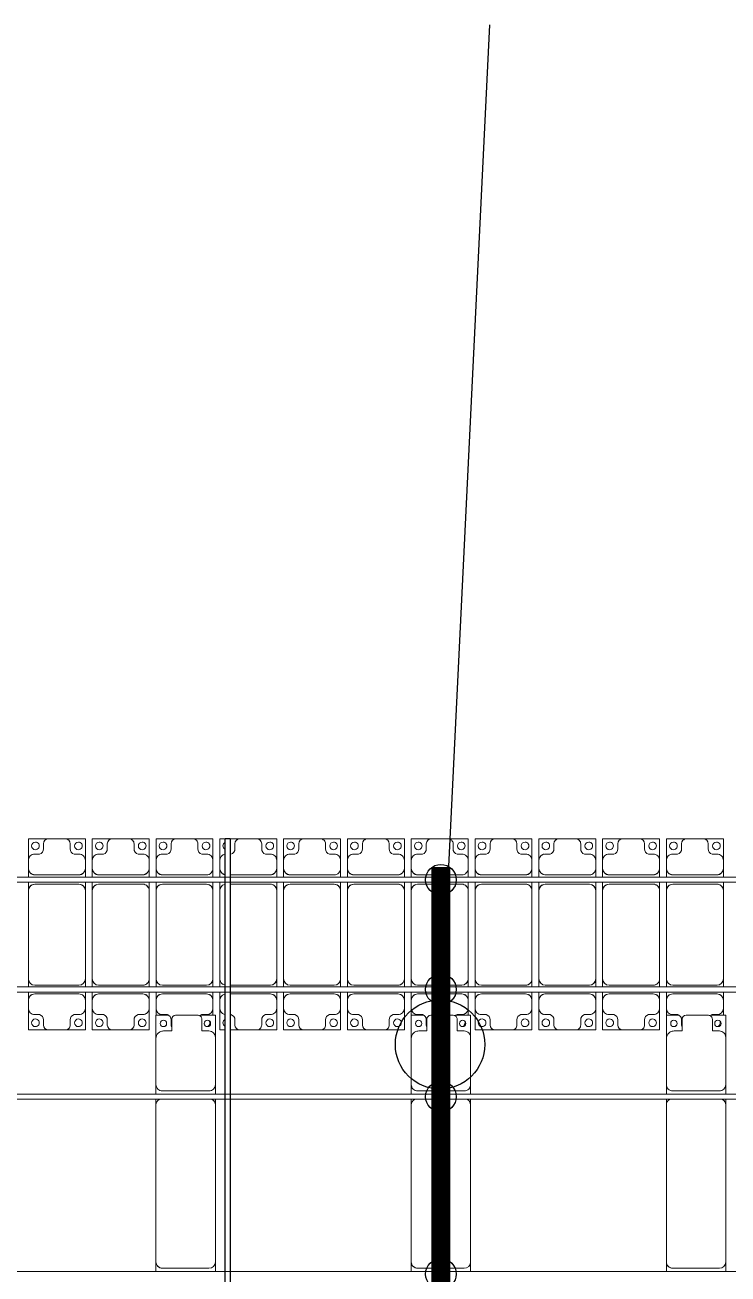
# Model space of a CAD drawing. Header units: millimetres. Extents: x -178706 to 107777, y -87310 to 933.
# Drawn here: x -90151 to -84641, y -8881 to 908 of the extents above; entities that cross this region are included whole.
import ezdxf

# ---------------------------------------------------------------- set-up
doc = ezdxf.new("R2010")
doc.units = ezdxf.units.MM
doc.layers.add('A-GENM', color=13, linetype='Continuous', lineweight=9)
doc.layers.add('S-BEAM', color=12, linetype='Continuous', lineweight=9)
for name, color, linetype in [('GC-BICH NEO', 6, 'Continuous'), ('GC-DAY NEO', 5, 'Continuous'), ('GC-HOP 40x60 GIA CUONG', 1, 'Continuous')]:
    doc.layers.add(name, color=color, linetype=linetype)

# ---------------------------------------------------------------- blocks, each defined once
blk = doc.blocks.new('Dai phao do pin - DẢI PHAO ĐỠ PIN-V41-BỐ TRÍ KHUNG KẾT CẤU BÈ PIN 04')
at = {"layer": 'A-GENM', "color": 7}
for p, q in [((67074.7, 241.6), (67149.7, 241.6)), ((68380.3, 241.6), (67149.7, 241.6)), ((68380.3, 241.6), (68424.7, 241.6)), ((68464.7, 241.6), (68539.7, 241.6)), ((68899.7, 241.6), (68539.7, 241.6)), ((68899.7, 241.6), (69082.2, 241.6)), ((69082.2, 241.6), (69082.2, 142.1)), ((67099.7, 191.6), (67099.7, -173.4)), ((68489.7, 191.6), (68489.7, -173.4)), ((68959.7, 118.2), (68959.7, 181.6)), ((69052.2, 118.2), (68959.7, 118.2)), ((69082.2, -88.2), (69082.2, 88.2)), ((68959.7, -173.4), (68959.7, -118.2)), ((68959.7, -118.2), (69052.2, -118.2)), ((69082.2, -105.4), (69082.2, -223.4)), ((67149.7, -223.4), (67074.7, -223.4)), ((67149.7, -223.4), (68380.3, -223.4)), ((68424.7, -223.4), (68380.3, -223.4)), ((68539.7, -223.4), (68464.7, -223.4)), ((68539.7, -223.4), (68909.7, -223.4)), ((69082.2, -223.4), (68909.7, -223.4))]:
    blk.add_line(p, q, dxfattribs=at)
for centre, radius, start, end in [((67149.7, 191.6), 50, 90, 180), ((67149.7, 191.6), 50, 105, 180), ((68380.3, 191.6), 50, 30, 90), ((68380.3, 191.6), 50, 30, 90), ((68539.7, 191.6), 50, 90, 180), ((68539.7, 191.6), 50, 135, 180), ((68899.7, 181.6), 60, 0, 90), ((68899.7, 181.6), 60, 0, 30), ((69018.6, 183.2), 25, 360, 180), ((69018.6, 183.2), 25, 180, 360), ((69052.2, 88.2), 30, 360, 90), ((69052.2, -88.2), 30, 270, 0), ((67149.7, -173.4), 50, 180, 270), ((67149.7, -173.4), 50, 180, 270), ((68539.7, -173.4), 50, 180, 270), ((68539.7, -173.4), 50, 180, 225), ((68909.7, -173.4), 50, 270, 0), ((68909.7, -173.4), 50, 315, 0), ((69018.6, -161.8), 25, 360, 180), ((69018.6, -161.8), 25, 180, 360), ((69018.6, -161.8), 25, 90, 105), ((69052.2, -88.2), 30, 300, 330), ((68380.3, -173.4), 50, 270, 330), ((68380.3, -173.4), 50, 285, 330)]:
    blk.add_arc(centre, radius, start, end, dxfattribs=at)
blk = doc.blocks.new('Dai phao do pin - DẢI PHAO ĐỠ PIN-V42-BỐ TRÍ KHUNG KẾT CẤU BÈ PIN 04')
at = {"layer": 'A-GENM', "color": 7}
for p, q in [((67074.7, 241.6), (67149.7, 241.6)), ((68380.3, 241.6), (67149.7, 241.6)), ((68380.3, 241.6), (68424.7, 241.6)), ((68464.7, 241.6), (68539.7, 241.6)), ((68899.7, 241.6), (68539.7, 241.6)), ((68899.7, 241.6), (69082.2, 241.6)), ((69082.2, 241.6), (69082.2, 142.1)), ((67099.7, 191.6), (67099.7, -173.4)), ((68489.7, 191.6), (68489.7, -173.4)), ((68959.7, 118.2), (68959.7, 181.6)), ((69052.2, 118.2), (68959.7, 118.2)), ((69082.2, -88.2), (69082.2, 88.2)), ((68959.7, -173.4), (68959.7, -118.2)), ((68959.7, -118.2), (69052.2, -118.2)), ((69082.2, -105.4), (69082.2, -223.4)), ((67149.7, -223.4), (67074.7, -223.4)), ((67149.7, -223.4), (68380.3, -223.4)), ((68424.7, -223.4), (68380.3, -223.4)), ((68539.7, -223.4), (68464.7, -223.4)), ((68539.7, -223.4), (68909.7, -223.4)), ((69082.2, -223.4), (68909.7, -223.4))]:
    blk.add_line(p, q, dxfattribs=at)
for centre, radius, start, end in [((67149.7, 191.6), 50, 90, 180), ((67149.7, 191.6), 50, 105, 180), ((68380.3, 191.6), 50, 30, 90), ((68380.3, 191.6), 50, 30, 90), ((68539.7, 191.6), 50, 90, 180), ((68539.7, 191.6), 50, 135, 180), ((68899.7, 181.6), 60, 0, 90), ((68899.7, 181.6), 60, 0, 30), ((69018.6, 183.2), 25, 360, 180), ((69018.6, 183.2), 25, 180, 360), ((69052.2, 88.2), 30, 360, 90), ((69052.2, -88.2), 30, 270, 0), ((67149.7, -173.4), 50, 180, 270), ((67149.7, -173.4), 50, 180, 270), ((68539.7, -173.4), 50, 180, 270), ((68539.7, -173.4), 50, 180, 225), ((68909.7, -173.4), 50, 270, 0), ((68909.7, -173.4), 50, 315, 0), ((69018.6, -161.8), 25, 360, 180), ((69018.6, -161.8), 25, 180, 360), ((69018.6, -161.8), 25, 90, 105), ((69052.2, -88.2), 30, 300, 330), ((68380.3, -173.4), 50, 270, 330), ((68380.3, -173.4), 50, 285, 330)]:
    blk.add_arc(centre, radius, start, end, dxfattribs=at)
blk = doc.blocks.new('Dai phao do pin - DẢI PHAO ĐỠ PIN-V43-BỐ TRÍ KHUNG KẾT CẤU BÈ PIN 04')
at = {"layer": 'A-GENM', "color": 7}
for p, q in [((67074.7, 241.6), (67149.7, 241.6)), ((68380.3, 241.6), (67149.7, 241.6)), ((68380.3, 241.6), (68424.7, 241.6)), ((68464.7, 241.6), (68539.7, 241.6)), ((68899.7, 241.6), (68539.7, 241.6)), ((68902, 241.6), (69082.2, 241.6)), ((69082.2, 241.6), (69082.2, 142.1)), ((67099.7, 191.6), (67099.7, -173.4)), ((68489.7, 191.6), (68489.7, -173.4)), ((68959.7, 118.2), (68959.7, 181.6)), ((69052.2, 118.2), (68959.7, 118.2)), ((69082.2, -88.2), (69082.2, 88.2)), ((68959.7, -173.4), (68959.7, -118.2)), ((68959.7, -118.2), (69052.2, -118.2)), ((69082.2, -105.4), (69082.2, -223.4)), ((67149.7, -223.4), (67074.7, -223.4)), ((67149.7, -223.4), (68380.3, -223.4)), ((68424.7, -223.4), (68380.3, -223.4)), ((68539.7, -223.4), (68464.7, -223.4)), ((68539.7, -223.4), (68909.7, -223.4)), ((69082.2, -223.4), (68909.7, -223.4))]:
    blk.add_line(p, q, dxfattribs=at)
for centre, radius, start, end in [((67149.7, 191.6), 50, 90, 180), ((67149.7, 191.6), 50, 105, 180), ((68380.3, 191.6), 50, 30, 90), ((68380.3, 191.6), 50, 30, 90), ((68539.7, 191.6), 50, 90, 180), ((68539.7, 191.6), 50, 135, 180), ((68899.7, 181.6), 60, 0, 90), ((68899.7, 181.6), 60, 0, 30), ((69018.6, 183.2), 25, 360, 180), ((69018.6, 183.2), 25, 180, 360), ((69052.2, 88.2), 30, 360, 90), ((69052.2, -88.2), 30, 270, 0), ((67149.7, -173.4), 50, 180, 270), ((67149.7, -173.4), 50, 180, 270), ((68539.7, -173.4), 50, 180, 270), ((68539.7, -173.4), 50, 180, 225), ((68909.7, -173.4), 50, 270, 0), ((68909.7, -173.4), 50, 315, 0), ((69018.6, -161.8), 25, 360, 180), ((69018.6, -161.8), 25, 180, 360), ((69018.6, -161.8), 25, 90, 105), ((69052.2, -88.2), 30, 300, 330), ((68380.3, -173.4), 50, 270, 330), ((68380.3, -173.4), 50, 285, 330)]:
    blk.add_arc(centre, radius, start, end, dxfattribs=at)
blk = doc.blocks.new('Dầm C52 - Dầm C52-21052-BỐ TRÍ KHUNG KẾT CẤU BÈ PIN 04')
at = {"layer": 'S-BEAM', "color": 1}
blk.add_line((63551.9, -20), (-63551.9, -20), dxfattribs=at)
blk = doc.blocks.new('Dầm C52 - Dầm C52-21053-BỐ TRÍ KHUNG KẾT CẤU BÈ PIN 04')
at = {"layer": 'S-BEAM', "color": 1}
for p, q in [((-63553.8, 20), (63553.8, 20)), ((63553.8, -20), (-63553.8, -20))]:
    blk.add_line(p, q, dxfattribs=at)
blk = doc.blocks.new('Dầm C52 - Dầm C52-21054-BỐ TRÍ KHUNG KẾT CẤU BÈ PIN 04')
at = {"layer": 'S-BEAM', "color": 1}
for p, q in [((-63555, 20), (63555, 20)), ((63555, -20), (-63555, -20))]:
    blk.add_line(p, q, dxfattribs=at)
blk = doc.blocks.new('Dầm C52 - Dầm C52-21055-BỐ TRÍ KHUNG KẾT CẤU BÈ PIN 04')
at = {"layer": 'S-BEAM', "color": 1}
for p, q in [((-63556.2, 20), (63556.2, 20)), ((63556.2, -20), (-63556.2, -20))]:
    blk.add_line(p, q, dxfattribs=at)
blk = doc.blocks.new('Dầm C52 - Hộp 40x60-15957-BỐ TRÍ KHUNG KẾT CẤU BÈ PIN 04')
at = {"layer": 'S-BEAM', "color": 3, "lineweight": 25}
for p, q in [((-37160, 20), (37160, 20)), ((37160, 20), (37160, -20)), ((37160, -20), (-37160, -20))]:
    blk.add_line(p, q, dxfattribs=at)
blk = doc.blocks.new('Dai phaodi lai - DẢI PHAO ĐI LẠI-21666-BỐ TRÍ KHUNG KẾT CẤU BÈ PIN 04')
at = {"layer": 'A-GENM', "color": 7}
for p, q in [((80776.8, 748.4), (80933.1, 748.4)), ((80776.8, 579.3), (80776.8, 748.4)), ((80895.1, 710.4), (80895.1, 670.7)), ((81066.9, 748.4), (80933.1, 748.4)), ((81066.9, 748.4), (81223.2, 748.4)), ((81104.9, 670.7), (81104.9, 710.4)), ((81223.2, 748.4), (81223.2, 579.3)), ((81276.8, 748.4), (81433.1, 748.4)), ((81276.8, 579.3), (81276.8, 748.4)), ((81395.1, 710.4), (81395.1, 670.7)), ((81566.9, 748.4), (81433.1, 748.4)), ((81566.9, 748.4), (81723.2, 748.4)), ((81604.9, 670.7), (81604.9, 710.4)), ((81723.2, 748.4), (81723.2, 579.3)), ((81776.8, 748.4), (81933.1, 748.4)), ((81776.8, 579.3), (81776.8, 748.4)), ((81895.1, 710.4), (81895.1, 670.7)), ((82066.9, 748.4), (81933.1, 748.4)), ((82066.9, 748.4), (82223.2, 748.4)), ((82104.9, 670.7), (82104.9, 710.4)), ((82223.2, 748.4), (82223.2, 579.3)), ((82276.8, 748.4), (82318.3, 748.4)), ((82276.8, 579.3), (82276.8, 748.4)), ((82358.3, 748.4), (82433.1, 748.4)), ((82395.1, 710.4), (82395.1, 670.7)), ((82566.9, 748.4), (82433.1, 748.4)), ((82566.9, 748.4), (82723.2, 748.4)), ((82604.9, 670.7), (82604.9, 710.4)), ((82723.2, 748.4), (82723.2, 579.3)), ((82776.8, 748.4), (82933.1, 748.4)), ((82776.8, 579.3), (82776.8, 748.4)), ((82895.1, 710.4), (82895.1, 670.7)), ((83066.9, 748.4), (82933.1, 748.4)), ((83066.9, 748.4), (83223.2, 748.4)), ((83104.9, 670.7), (83104.9, 710.4)), ((83223.2, 748.4), (83223.2, 579.3)), ((83276.8, 748.4), (83433.1, 748.4)), ((83276.8, 579.3), (83276.8, 748.4)), ((83395.1, 710.4), (83395.1, 670.7)), ((83566.9, 748.4), (83433.1, 748.4)), ((83566.9, 748.4), (83723.2, 748.4)), ((83604.9, 670.7), (83604.9, 710.4)), ((83723.2, 748.4), (83723.2, 579.3)), ((83776.8, 748.4), (83933.1, 748.4)), ((83776.8, 579.3), (83776.8, 748.4)), ((83895.1, 710.4), (83895.1, 670.7)), ((84066.9, 748.4), (83933.1, 748.4)), ((84066.9, 748.4), (84223.2, 748.4)), ((84104.9, 670.7), (84104.9, 710.4)), ((84223.2, 748.4), (84223.2, 579.3)), ((84276.8, 748.4), (84433.1, 748.4)), ((84276.8, 579.3), (84276.8, 748.4)), ((84395.1, 710.4), (84395.1, 670.7)), ((84566.9, 748.4), (84433.1, 748.4)), ((84566.9, 748.4), (84723.2, 748.4)), ((84604.9, 670.7), (84604.9, 710.4)), ((84723.2, 748.4), (84723.2, 579.3)), ((84776.8, 748.4), (84933.1, 748.4)), ((84776.8, 579.3), (84776.8, 748.4)), ((84895.1, 710.4), (84895.1, 670.7)), ((85066.9, 748.4), (84933.1, 748.4)), ((85066.9, 748.4), (85223.2, 748.4)), ((85104.9, 670.7), (85104.9, 710.4)), ((85223.2, 748.4), (85223.2, 579.3)), ((85276.8, 748.4), (85433.1, 748.4)), ((85276.8, 579.3), (85276.8, 748.4)), ((85395.1, 710.4), (85395.1, 670.7)), ((85566.9, 748.4), (85433.1, 748.4)), ((85567.9, 748.4), (85723.2, 748.4)), ((85604.9, 670.7), (85604.9, 710.4)), ((85723.2, 748.4), (85723.2, 579.3)), ((85776.8, 748.4), (85933.1, 748.4)), ((85776.8, 579.3), (85776.8, 748.4)), ((85895.1, 710.4), (85895.1, 670.7)), ((86066.9, 748.4), (85933.1, 748.4)), ((86066.9, 748.4), (86223.2, 748.4)), ((86104.9, 670.7), (86104.9, 710.4)), ((86223.2, 748.4), (86223.2, 579.3)), ((80864.3, 629.3), (80826.8, 629.3)), ((81173.2, 629.3), (81135.7, 629.3)), ((81364.3, 629.3), (81326.8, 629.3)), ((81673.2, 629.3), (81635.7, 629.3)), ((81864.3, 629.3), (81826.8, 629.3)), ((82173.2, 629.3), (82135.7, 629.3)), ((82364.3, 629.3), (82358.3, 629.3)), ((82673.2, 629.3), (82635.7, 629.3)), ((82864.3, 629.3), (82826.8, 629.3)), ((83173.2, 629.3), (83135.7, 629.3)), ((83364.3, 629.3), (83326.8, 629.3)), ((83673.2, 629.3), (83635.7, 629.3)), ((83864.3, 629.3), (83826.8, 629.3)), ((84173.2, 629.3), (84135.7, 629.3)), ((84364.3, 629.3), (84326.8, 629.3)), ((84673.2, 629.3), (84635.7, 629.3)), ((84864.3, 629.3), (84826.8, 629.3)), ((85173.2, 629.3), (85135.7, 629.3)), ((85364.3, 629.3), (85326.8, 629.3)), ((85673.2, 629.3), (85635.7, 629.3)), ((85864.3, 629.3), (85826.8, 629.3)), ((86173.2, 629.3), (86135.7, 629.3)), ((80776.8, 579.3), (80776.8, 516.7)), ((80776.8, 447.9), (80776.8, 516.7)), ((81223.2, 516.7), (81223.2, 579.3)), ((81223.2, 516.7), (81223.2, 447.9)), ((81276.8, 579.3), (81276.8, 516.7)), ((81276.8, 447.9), (81276.8, 516.7)), ((81723.2, 516.7), (81723.2, 579.3)), ((81723.2, 516.7), (81723.2, 447.9)), ((81776.8, 579.3), (81776.8, 516.7)), ((81776.8, 447.9), (81776.8, 516.7)), ((82223.2, 516.7), (82223.2, 579.3)), ((82223.2, 516.7), (82223.2, 447.9)), ((82276.8, 579.3), (82276.8, 516.7)), ((82276.8, 447.9), (82276.8, 516.7)), ((82723.2, 516.7), (82723.2, 579.3)), ((82723.2, 516.7), (82723.2, 447.9)), ((82776.8, 579.3), (82776.8, 516.7)), ((82776.8, 447.9), (82776.8, 516.7)), ((83223.2, 516.7), (83223.2, 579.3)), ((83223.2, 516.7), (83223.2, 447.9)), ((83276.8, 579.3), (83276.8, 516.7)), ((83276.8, 447.9), (83276.8, 516.7)), ((83723.2, 516.7), (83723.2, 579.3)), ((83723.2, 516.7), (83723.2, 447.9)), ((83776.8, 579.3), (83776.8, 516.7)), ((83776.8, 447.9), (83776.8, 516.7)), ((84223.2, 516.7), (84223.2, 579.3)), ((84223.2, 516.7), (84223.2, 447.9)), ((84276.8, 579.3), (84276.8, 516.7)), ((84276.8, 447.9), (84276.8, 516.7)), ((84723.2, 516.7), (84723.2, 579.3)), ((84723.2, 516.7), (84723.2, 447.9)), ((84776.8, 579.3), (84776.8, 516.7)), ((84776.8, 447.9), (84776.8, 516.7)), ((85223.2, 516.7), (85223.2, 579.3)), ((85223.2, 516.7), (85223.2, 447.9)), ((85276.8, 579.3), (85276.8, 516.7)), ((85276.8, 447.9), (85276.8, 516.7)), ((85723.2, 516.7), (85723.2, 579.3)), ((85723.2, 516.7), (85723.2, 447.9)), ((85776.8, 579.3), (85776.8, 516.7)), ((85776.8, 447.9), (85776.8, 516.7)), ((86223.2, 516.7), (86223.2, 579.3)), ((86223.2, 516.7), (86223.2, 447.9)), ((80776.8, 343.3), (80776.8, 407.9)), ((80826.8, 466.7), (81173.2, 466.7)), ((81173.2, 393.3), (80826.8, 393.3)), ((81223.2, 407.9), (81223.2, 343.3)), ((81276.8, 343.3), (81276.8, 407.9)), ((81326.8, 466.7), (81673.2, 466.7)), ((81673.2, 393.3), (81326.8, 393.3)), ((81723.2, 407.9), (81723.2, 343.3)), ((81776.8, 343.3), (81776.8, 407.9)), ((81826.8, 466.7), (82173.2, 466.7)), ((82173.2, 393.3), (81826.8, 393.3)), ((82223.2, 407.9), (82223.2, 343.3)), ((82276.8, 343.3), (82276.8, 407.9)), ((82358.3, 466.7), (82673.2, 466.7)), ((82673.2, 393.3), (82358.3, 393.3)), ((82723.2, 407.9), (82723.2, 343.3)), ((82776.8, 343.3), (82776.8, 407.9)), ((82826.8, 466.7), (83173.2, 466.7)), ((83173.2, 393.3), (82826.8, 393.3)), ((83223.2, 407.9), (83223.2, 343.3)), ((83276.8, 343.3), (83276.8, 407.9)), ((83326.8, 466.7), (83673.2, 466.7)), ((83673.2, 393.3), (83326.8, 393.3)), ((83723.2, 407.9), (83723.2, 343.3)), ((83776.8, 343.3), (83776.8, 407.9)), ((83826.8, 466.7), (84173.2, 466.7)), ((84173.2, 393.3), (83826.8, 393.3)), ((84223.2, 407.9), (84223.2, 343.3)), ((84276.8, 343.3), (84276.8, 407.9)), ((84326.8, 466.7), (84673.2, 466.7)), ((84673.2, 393.3), (84326.8, 393.3)), ((84723.2, 407.9), (84723.2, 343.3)), ((84776.8, 343.3), (84776.8, 407.9)), ((84826.8, 466.7), (85173.2, 466.7)), ((85173.2, 393.3), (84826.8, 393.3)), ((85223.2, 407.9), (85223.2, 343.3)), ((85276.8, 343.3), (85276.8, 407.9)), ((85326.8, 466.7), (85673.2, 466.7)), ((85673.2, 393.3), (85326.8, 393.3)), ((85723.2, 407.9), (85723.2, 343.3)), ((85776.8, 343.3), (85776.8, 407.9)), ((85826.8, 466.7), (86173.2, 466.7)), ((86173.2, 393.3), (85826.8, 393.3)), ((86223.2, 407.9), (86223.2, 343.3)), ((80776.8, 343.3), (80776.8, -348.3)), ((81223.2, -348.3), (81223.2, 343.3)), ((81276.8, 343.3), (81276.8, -348.3)), ((81723.2, -348.3), (81723.2, 343.3)), ((81776.8, 343.3), (81776.8, -348.3)), ((82223.2, -348.3), (82223.2, 343.3)), ((82276.8, 343.3), (82276.8, -348.3)), ((82723.2, -348.3), (82723.2, 343.3)), ((82776.8, 343.3), (82776.8, -348.3)), ((83223.2, -348.3), (83223.2, 343.3)), ((83276.8, 343.3), (83276.8, -348.3)), ((83723.2, -348.3), (83723.2, 343.3)), ((83776.8, 343.3), (83776.8, -348.3)), ((84223.2, -348.3), (84223.2, 343.3)), ((84276.8, 343.3), (84276.8, -348.3)), ((84723.2, -348.3), (84723.2, 343.3)), ((84776.8, 343.3), (84776.8, -348.3)), ((85223.2, -348.3), (85223.2, 343.3)), ((85276.8, 343.3), (85276.8, -348.3)), ((85723.2, -348.3), (85723.2, 343.3)), ((85776.8, 343.3), (85776.8, -348.3)), ((86223.2, -348.3), (86223.2, 343.3)), ((80776.8, -412.1), (80776.8, -348.3)), ((81223.2, -348.3), (81223.2, -412.1)), ((81276.8, -412.1), (81276.8, -348.3)), ((81723.2, -348.3), (81723.2, -412.1)), ((81776.8, -412.1), (81776.8, -348.3)), ((82223.2, -348.3), (82223.2, -412.1)), ((82276.8, -412.1), (82276.8, -348.3)), ((82723.2, -348.3), (82723.2, -412.1)), ((82776.8, -412.1), (82776.8, -348.3)), ((83223.2, -348.3), (83223.2, -412.1)), ((83276.8, -412.1), (83276.8, -348.3)), ((83723.2, -348.3), (83723.2, -412.1)), ((83776.8, -412.1), (83776.8, -348.3)), ((84223.2, -348.3), (84223.2, -412.1)), ((84276.8, -412.1), (84276.8, -348.3)), ((84723.2, -348.3), (84723.2, -412.1)), ((84776.8, -412.1), (84776.8, -348.3)), ((85223.2, -348.3), (85223.2, -412.1)), ((85276.8, -412.1), (85276.8, -348.3)), ((85723.2, -348.3), (85723.2, -412.1)), ((85776.8, -412.1), (85776.8, -348.3)), ((86223.2, -348.3), (86223.2, -412.1)), ((80776.8, -516.7), (80776.8, -452.1)), ((80826.8, -398.3), (81173.2, -398.3)), ((81173.2, -466.7), (80826.8, -466.7)), ((81223.2, -452.1), (81223.2, -516.7)), ((81276.8, -516.7), (81276.8, -452.1)), ((81326.8, -398.3), (81673.2, -398.3)), ((81673.2, -466.7), (81326.8, -466.7)), ((81723.2, -452.1), (81723.2, -516.7)), ((81776.8, -516.7), (81776.8, -452.1)), ((81826.8, -398.3), (82173.2, -398.3)), ((82173.2, -466.7), (81826.8, -466.7)), ((82223.2, -452.1), (82223.2, -516.7)), ((82276.8, -516.7), (82276.8, -452.1)), ((82358.3, -398.3), (82673.2, -398.3)), ((82673.2, -466.7), (82358.3, -466.7)), ((82723.2, -452.1), (82723.2, -516.7)), ((82776.8, -516.7), (82776.8, -452.1)), ((82826.8, -398.3), (83173.2, -398.3)), ((83173.2, -466.7), (82826.8, -466.7)), ((83223.2, -452.1), (83223.2, -516.7)), ((83276.8, -516.7), (83276.8, -452.1)), ((83326.8, -398.3), (83673.2, -398.3)), ((83673.2, -466.7), (83326.8, -466.7)), ((83723.2, -452.1), (83723.2, -516.7)), ((83776.8, -516.7), (83776.8, -452.1)), ((83826.8, -398.3), (84173.2, -398.3)), ((84173.2, -466.7), (83826.8, -466.7)), ((84223.2, -452.1), (84223.2, -516.7)), ((84276.8, -516.7), (84276.8, -452.1)), ((84326.8, -398.3), (84673.2, -398.3)), ((84673.2, -466.7), (84326.8, -466.7)), ((84723.2, -452.1), (84723.2, -516.7)), ((84776.8, -516.7), (84776.8, -452.1)), ((84826.8, -398.3), (85173.2, -398.3)), ((85173.2, -466.7), (84826.8, -466.7)), ((85223.2, -452.1), (85223.2, -516.7)), ((85276.8, -516.7), (85276.8, -452.1)), ((85326.8, -398.3), (85673.2, -398.3)), ((85673.2, -466.7), (85326.8, -466.7)), ((85723.2, -452.1), (85723.2, -516.7)), ((85776.8, -516.7), (85776.8, -452.1)), ((85826.8, -398.3), (86173.2, -398.3)), ((86173.2, -466.7), (85826.8, -466.7)), ((86223.2, -452.1), (86223.2, -516.7)), ((80776.8, -516.7), (80776.8, -579.3)), ((80776.8, -748.4), (80776.8, -579.3)), ((81223.2, -579.3), (81223.2, -516.7)), ((81223.2, -579.3), (81223.2, -748.4)), ((81276.8, -516.7), (81276.8, -579.3)), ((81276.8, -748.4), (81276.8, -579.3)), ((81723.2, -579.3), (81723.2, -516.7)), ((81723.2, -579.3), (81723.2, -748.4)), ((81776.8, -516.7), (81776.8, -579.3)), ((81776.8, -634.6), (81776.8, -579.3)), ((82223.2, -579.3), (82223.2, -516.7)), ((82223.2, -579.3), (82223.2, -637.1)), ((82276.8, -516.7), (82276.8, -579.3)), ((82276.8, -748.4), (82276.8, -579.3)), ((82723.2, -579.3), (82723.2, -516.7)), ((82723.2, -579.3), (82723.2, -748.4)), ((82776.8, -516.7), (82776.8, -579.3)), ((82776.8, -748.4), (82776.8, -579.3)), ((83223.2, -579.3), (83223.2, -516.7)), ((83223.2, -579.3), (83223.2, -748.4)), ((83276.8, -516.7), (83276.8, -579.3)), ((83276.8, -748.4), (83276.8, -579.3)), ((83723.2, -579.3), (83723.2, -516.7)), ((83723.2, -579.3), (83723.2, -748.4)), ((83776.8, -516.7), (83776.8, -579.3)), ((83776.8, -634.6), (83776.8, -579.3)), ((84223.2, -579.3), (84223.2, -516.7)), ((84223.2, -579.3), (84223.2, -637.1)), ((84276.8, -516.7), (84276.8, -579.3)), ((84276.8, -748.4), (84276.8, -579.3)), ((84723.2, -579.3), (84723.2, -516.7)), ((84723.2, -579.3), (84723.2, -748.4)), ((84776.8, -516.7), (84776.8, -579.3)), ((84776.8, -748.4), (84776.8, -579.3)), ((85223.2, -579.3), (85223.2, -516.7)), ((85223.2, -579.3), (85223.2, -748.4)), ((85276.8, -516.7), (85276.8, -579.3)), ((85276.8, -748.4), (85276.8, -579.3)), ((85723.2, -579.3), (85723.2, -516.7)), ((85723.2, -579.3), (85723.2, -748.4)), ((85776.8, -516.7), (85776.8, -579.3)), ((85776.8, -634.6), (85776.8, -579.3)), ((86223.2, -579.3), (86223.2, -516.7)), ((86223.2, -579.3), (86223.2, -637.1)), ((80826.8, -629.3), (80864.3, -629.3)), ((80895.1, -670.7), (80895.1, -710.4)), ((81104.9, -710.4), (81104.9, -670.7)), ((81135.7, -629.3), (81173.2, -629.3)), ((81326.8, -629.3), (81364.3, -629.3)), ((81395.1, -670.7), (81395.1, -710.4)), ((81604.9, -710.4), (81604.9, -670.7)), ((81635.7, -629.3), (81673.2, -629.3)), ((81826.8, -629.3), (81864.3, -629.3)), ((81895.1, -670.7), (81895.1, -710.4)), ((82135.7, -629.3), (82173.2, -629.3)), ((82358.3, -629.3), (82364.3, -629.3)), ((82395.1, -670.7), (82395.1, -710.4)), ((82604.9, -710.4), (82604.9, -670.7)), ((82635.7, -629.3), (82673.2, -629.3)), ((82826.8, -629.3), (82864.3, -629.3)), ((82895.1, -670.7), (82895.1, -710.4)), ((83104.9, -710.4), (83104.9, -670.7)), ((83135.7, -629.3), (83173.2, -629.3)), ((83326.8, -629.3), (83364.3, -629.3)), ((83395.1, -670.7), (83395.1, -710.4)), ((83604.9, -710.4), (83604.9, -670.7)), ((83635.7, -629.3), (83673.2, -629.3)), ((83826.8, -629.3), (83864.3, -629.3)), ((83895.1, -670.7), (83895.1, -710.4)), ((84135.7, -629.3), (84173.2, -629.3)), ((84326.8, -629.3), (84364.3, -629.3)), ((84395.1, -670.7), (84395.1, -710.4)), ((84604.9, -710.4), (84604.9, -670.7)), ((84635.7, -629.3), (84673.2, -629.3)), ((84826.8, -629.3), (84864.3, -629.3)), ((84895.1, -670.7), (84895.1, -710.4)), ((85104.9, -710.4), (85104.9, -670.7)), ((85135.7, -629.3), (85173.2, -629.3)), ((85326.8, -629.3), (85364.3, -629.3)), ((85395.1, -670.7), (85395.1, -710.4)), ((85604.9, -710.4), (85604.9, -670.7)), ((85635.7, -629.3), (85673.2, -629.3)), ((85826.8, -629.3), (85864.3, -629.3)), ((85895.1, -670.7), (85895.1, -710.4)), ((86135.7, -629.3), (86173.2, -629.3)), ((80933.1, -748.4), (80776.8, -748.4)), ((80933.1, -748.4), (81066.9, -748.4)), ((81223.2, -748.4), (81066.9, -748.4)), ((81433.1, -748.4), (81276.8, -748.4)), ((81433.1, -748.4), (81566.9, -748.4)), ((81723.2, -748.4), (81566.9, -748.4)), ((82318.3, -748.4), (82276.8, -748.4)), ((82433.1, -748.4), (82358.3, -748.4)), ((82433.1, -748.4), (82566.9, -748.4)), ((82723.2, -748.4), (82566.9, -748.4)), ((82933.1, -748.4), (82776.8, -748.4)), ((82933.1, -748.4), (83066.9, -748.4)), ((83223.2, -748.4), (83066.9, -748.4)), ((83433.1, -748.4), (83276.8, -748.4)), ((83433.1, -748.4), (83566.9, -748.4)), ((83723.2, -748.4), (83566.9, -748.4)), ((84433.1, -748.4), (84276.8, -748.4)), ((84433.1, -748.4), (84566.9, -748.4)), ((84723.2, -748.4), (84566.9, -748.4)), ((84933.1, -748.4), (84776.8, -748.4)), ((84933.1, -748.4), (85066.9, -748.4)), ((85223.2, -748.4), (85066.9, -748.4)), ((85433.1, -748.4), (85276.8, -748.4)), ((85433.1, -748.4), (85566.9, -748.4)), ((85723.2, -748.4), (85567.9, -748.4))]:
    blk.add_line(p, q, dxfattribs=at)
for centre, radius, start, end in [((80831.6, 693.3), 30, 90, 270), ((80831.6, 693.3), 30, 270, 90), ((80933.1, 710.4), 38, 90, 180), ((80933.1, 710.4), 38, 90, 135), ((81066.9, 710.4), 38, 0, 90), ((81066.9, 710.4), 38, 47.27978, 90), ((81168.4, 693.3), 30, 90, 270), ((81168.4, 693.3), 30, 270, 90), ((81331.6, 693.3), 30, 90, 270), ((81331.6, 693.3), 30, 270, 90), ((81433.1, 710.4), 38, 90, 180), ((81433.1, 710.4), 38, 90, 135), ((81566.9, 710.4), 38, 360, 90), ((81566.9, 710.4), 38, 45, 90), ((81668.4, 693.3), 30, 90, 270), ((81668.4, 693.3), 30, 270, 90), ((81831.6, 693.3), 30, 90, 270), ((81831.6, 693.3), 30, 270, 90), ((81933.1, 710.4), 38, 90, 180), ((81933.1, 710.4), 38, 90, 135), ((82066.9, 710.4), 38, 360, 90), ((82066.9, 710.4), 38, 45, 90), ((82168.4, 693.3), 30, 90, 270), ((82168.4, 693.3), 30, 270, 90), ((82331.6, 693.3), 30, 120, 240), ((82331.6, 693.3), 30, 345, 15), ((82433.1, 710.4), 38, 90, 180), ((82433.1, 710.4), 38, 90, 135), ((82566.9, 710.4), 38, 0, 90), ((82566.9, 710.4), 38, 45, 90), ((82668.4, 693.3), 30, 90, 270), ((82668.4, 693.3), 30, 270, 90), ((82831.6, 693.3), 30, 90, 270), ((82831.6, 693.3), 30, 270, 90), ((82933.1, 710.4), 38, 90, 180), ((82933.1, 710.4), 38, 90, 135), ((83066.9, 710.4), 38, 360, 90), ((83066.9, 710.4), 38, 45, 90), ((83168.4, 693.3), 30, 90, 270), ((83168.4, 693.3), 30, 270, 90), ((83331.6, 693.3), 30, 90, 270), ((83331.6, 693.3), 30, 270, 90), ((83433.1, 710.4), 38, 90, 180), ((83433.1, 710.4), 38, 90, 135), ((83566.9, 710.4), 38, 0, 90), ((83566.9, 710.4), 38, 45, 90), ((83668.4, 693.3), 30, 90, 270), ((83668.4, 693.3), 30, 270, 90), ((83831.6, 693.3), 30, 90, 270), ((83831.6, 693.3), 30, 270, 90), ((83933.1, 710.4), 38, 90, 180), ((83933.1, 710.4), 38, 90, 135), ((84066.9, 710.4), 38, 360, 90), ((84066.9, 710.4), 38, 45, 90), ((84168.4, 693.3), 30, 90, 270), ((84168.4, 693.3), 30, 270, 90), ((84331.6, 693.3), 30, 90, 270), ((84331.6, 693.3), 30, 270, 90), ((84433.1, 710.4), 38, 90, 180), ((84433.1, 710.4), 38, 90, 135), ((84566.9, 710.4), 38, 0, 90), ((84566.9, 710.4), 38, 45, 90), ((84668.4, 693.3), 30, 90, 270), ((84668.4, 693.3), 30, 270, 90), ((84831.6, 693.3), 30, 90, 270), ((84831.6, 693.3), 30, 270, 90), ((84933.1, 710.4), 38, 90, 180), ((84933.1, 710.4), 38, 90, 135), ((85066.9, 710.4), 38, 360, 90), ((85066.9, 710.4), 38, 45, 90), ((85168.4, 693.3), 30, 90, 270), ((85168.4, 693.3), 30, 270, 90), ((85331.6, 693.3), 30, 90, 270), ((85331.6, 693.3), 30, 270, 90), ((85433.1, 710.4), 38, 90, 180), ((85433.1, 710.4), 38, 90, 135), ((85566.9, 710.4), 38, 0, 90), ((85566.9, 710.4), 38, 45, 88.43308), ((85668.4, 693.3), 30, 90, 270), ((85668.4, 693.3), 30, 270, 90), ((85831.6, 693.3), 30, 90, 270), ((85831.6, 693.3), 30, 270, 90), ((85933.1, 710.4), 38, 90, 180), ((85933.1, 710.4), 38, 90, 135), ((86066.9, 710.4), 38, 0, 90), ((86066.9, 710.4), 38, 45, 90), ((86168.4, 693.3), 30, 90, 270), ((86168.4, 693.3), 30, 270, 90), ((80826.8, 579.3), 50, 90, 180), ((80826.8, 579.3), 50, 90, 135), ((80855.2, 668.2), 40, 283.18854, 3.50807), ((81144.8, 668.2), 40, 176.49193, 256.81146), ((81173.2, 579.3), 50, 360, 90), ((81173.2, 579.3), 50, 45, 90), ((81326.8, 579.3), 50, 90, 180), ((81326.8, 579.3), 50, 90, 135), ((81355.2, 668.2), 40, 283.18854, 3.50807), ((81644.8, 668.2), 40, 176.49193, 256.81146), ((81673.2, 579.3), 50, 360, 90), ((81673.2, 579.3), 50, 45, 90), ((81826.8, 579.3), 50, 90, 180), ((81826.8, 579.3), 50, 90, 135), ((81855.2, 668.2), 40, 283.18854, 3.50807), ((82144.8, 668.2), 40, 176.49193, 256.81146), ((82173.2, 579.3), 50, 0, 90), ((82173.2, 579.3), 50, 45, 90), ((82326.8, 579.3), 50, 105, 180), ((82326.8, 579.3), 50, 105, 135), ((82355.2, 668.2), 40, 283.18854, 3.50807), ((82644.8, 668.2), 40, 176.49193, 256.81146), ((82673.2, 579.3), 50, 360, 90), ((82673.2, 579.3), 50, 45, 90), ((82826.8, 579.3), 50, 90, 180), ((82826.8, 579.3), 50, 90, 135), ((82855.2, 668.2), 40, 283.18854, 3.50807), ((83144.8, 668.2), 40, 176.49193, 256.81146), ((83173.2, 579.3), 50, 0, 90), ((83173.2, 579.3), 50, 45, 90), ((83326.8, 579.3), 50, 90, 180), ((83326.8, 579.3), 50, 90, 135), ((83355.2, 668.2), 40, 283.18854, 3.50807), ((83644.8, 668.2), 40, 176.49193, 256.81146), ((83673.2, 579.3), 50, 360, 90), ((83673.2, 579.3), 50, 52.78872, 90), ((83826.8, 579.3), 50, 90, 180), ((83826.8, 579.3), 50, 90, 135), ((83855.2, 668.2), 40, 283.18854, 3.50807), ((84144.8, 668.2), 40, 176.49193, 256.81146), ((84173.2, 579.3), 50, 360, 90), ((84173.2, 579.3), 50, 45, 90), ((84326.8, 579.3), 50, 90, 180), ((84326.8, 579.3), 50, 90, 135), ((84355.2, 668.2), 40, 283.18854, 3.50807), ((84644.8, 668.2), 40, 176.49193, 256.81146), ((84673.2, 579.3), 50, 360, 90), ((84673.2, 579.3), 50, 45, 90), ((84826.8, 579.3), 50, 90, 180), ((84826.8, 579.3), 50, 95.45686, 135), ((84855.2, 668.2), 40, 283.18854, 3.50807), ((85144.8, 668.2), 40, 176.49193, 256.81146), ((85173.2, 579.3), 50, 0, 90), ((85173.2, 579.3), 50, 45, 90), ((85326.8, 579.3), 50, 90, 180), ((85326.8, 579.3), 50, 90, 135), ((85355.2, 668.2), 40, 283.18854, 3.50807), ((85644.8, 668.2), 40, 176.49193, 256.81146), ((85673.2, 579.3), 50, 360, 90), ((85673.2, 579.3), 50, 45, 90), ((85826.8, 579.3), 50, 90, 180), ((85826.8, 579.3), 50, 90, 135), ((85855.2, 668.2), 40, 283.18854, 3.50807), ((86144.8, 668.2), 40, 176.49193, 256.81146), ((86173.2, 579.3), 50, 360, 90), ((86173.2, 579.3), 50, 45, 90), ((80826.8, 516.7), 50, 180, 270), ((81173.2, 516.7), 50, 270, 360), ((81326.8, 516.7), 50, 180, 270), ((81673.2, 516.7), 50, 270, 360), ((81826.8, 516.7), 50, 180, 270), ((82173.2, 516.7), 50, 270, 0), ((82326.8, 516.7), 50, 180, 255), ((82673.2, 516.7), 50, 270, 360), ((82826.8, 516.7), 50, 180, 270), ((83173.2, 516.7), 50, 270, 0), ((83326.8, 516.7), 50, 180, 270), ((83673.2, 516.7), 50, 270, 360), ((83826.8, 516.7), 50, 180, 270), ((84173.2, 516.7), 50, 270, 0), ((84326.8, 516.7), 50, 180, 270), ((84673.2, 516.7), 50, 270, 360), ((84826.8, 516.7), 50, 180, 270), ((85173.2, 516.7), 50, 270, 0), ((85326.8, 516.7), 50, 180, 270), ((85673.2, 516.7), 50, 270, 360), ((85826.8, 516.7), 50, 180, 270), ((86173.2, 516.7), 50, 270, 360), ((80826.8, 343.3), 50, 90, 180), ((80826.8, 343.3), 50, 105, 180), ((80826.8, 516.7), 50, 225, 270), ((81173.2, 516.7), 50, 270, 315), ((81173.2, 343.3), 50, 0, 90), ((81173.2, 343.3), 50, 30, 75), ((81326.8, 343.3), 50, 90, 180), ((81326.8, 343.3), 50, 105, 180), ((81326.8, 516.7), 50, 225, 270), ((81673.2, 516.7), 50, 270, 315), ((81673.2, 343.3), 50, 360, 90), ((81673.2, 343.3), 50, 30, 75), ((81826.8, 343.3), 50, 90, 180), ((81826.8, 343.3), 50, 105, 180), ((81826.8, 516.7), 50, 225, 270), ((82173.2, 516.7), 50, 270, 315), ((82173.2, 343.3), 50, 0, 90), ((82173.2, 343.3), 50, 30, 75), ((82326.8, 343.3), 50, 105, 180), ((82326.8, 343.3), 50, 105, 180), ((82326.8, 516.7), 50, 225, 255), ((82673.2, 516.7), 50, 270, 315), ((82673.2, 343.3), 50, 360, 90), ((82673.2, 343.3), 50, 30, 75), ((82826.8, 343.3), 50, 90, 180), ((82826.8, 343.3), 50, 105, 180), ((82826.8, 516.7), 50, 225, 270), ((83173.2, 516.7), 50, 270, 315), ((83173.2, 343.3), 50, 0, 90), ((83173.2, 343.3), 50, 30, 75), ((83326.8, 343.3), 50, 90, 180), ((83326.8, 343.3), 50, 105, 180), ((83326.8, 516.7), 50, 225, 270), ((83673.2, 516.7), 50, 270, 307.21091), ((83673.2, 343.3), 50, 360, 90), ((83673.2, 343.3), 50, 30, 75), ((83826.8, 343.3), 50, 90, 180), ((83826.8, 343.3), 50, 105, 180), ((83826.8, 516.7), 50, 225, 270), ((84173.2, 516.7), 50, 270, 315), ((84173.2, 343.3), 50, 360, 90), ((84173.2, 343.3), 50, 30, 75), ((84326.8, 343.3), 50, 90, 180), ((84326.8, 343.3), 50, 105, 180), ((84326.8, 516.7), 50, 225, 270), ((84673.2, 516.7), 50, 270, 315), ((84673.2, 343.3), 50, 360, 90), ((84673.2, 343.3), 50, 30, 75), ((84826.8, 343.3), 50, 90, 180), ((84826.8, 343.3), 50, 105, 180), ((84826.8, 516.7), 50, 225, 264.5428), ((85173.2, 516.7), 50, 270, 315), ((85173.2, 343.3), 50, 0, 90), ((85173.2, 343.3), 50, 30, 75), ((85326.8, 343.3), 50, 90, 180), ((85326.8, 343.3), 50, 105, 180), ((85326.8, 516.7), 50, 225, 270), ((85673.2, 516.7), 50, 270, 315), ((85673.2, 343.3), 50, 360, 90), ((85673.2, 343.3), 50, 30, 75), ((85826.8, 343.3), 50, 90, 180), ((85826.8, 343.3), 50, 105, 180), ((85826.8, 516.7), 50, 225, 270), ((86173.2, 516.7), 50, 270, 315), ((86173.2, 343.3), 50, 360, 90), ((86173.2, 343.3), 50, 30, 75), ((80826.8, -348.3), 50, 180, 270), ((80826.8, -348.3), 50, 195, 240), ((81173.2, -348.3), 50, 270, 360), ((81173.2, -348.3), 50, 270, 345), ((81326.8, -348.3), 50, 180, 270), ((81326.8, -348.3), 50, 195, 240), ((81673.2, -348.3), 50, 270, 0), ((81673.2, -348.3), 50, 270, 345), ((81826.8, -348.3), 50, 180, 270), ((81826.8, -348.3), 50, 195, 240), ((82173.2, -348.3), 50, 270, 360), ((82173.2, -348.3), 50, 270, 345), ((82326.8, -348.3), 50, 180, 255), ((82326.8, -348.3), 50, 195, 240), ((82673.2, -348.3), 50, 270, 360), ((82673.2, -348.3), 50, 270, 345), ((82826.8, -348.3), 50, 180, 270), ((82826.8, -348.3), 50, 195, 240), ((83173.2, -348.3), 50, 270, 360), ((83173.2, -348.3), 50, 270, 345), ((83326.8, -348.3), 50, 180, 270), ((83326.8, -348.3), 50, 195, 240), ((83673.2, -348.3), 50, 270, 0), ((83673.2, -348.3), 50, 270, 345), ((83826.8, -348.3), 50, 180, 270), ((83826.8, -348.3), 50, 195, 240), ((84173.2, -348.3), 50, 270, 360), ((84173.2, -348.3), 50, 270, 345), ((84326.8, -348.3), 50, 180, 270), ((84326.8, -348.3), 50, 195, 240), ((84673.2, -348.3), 50, 270, 0), ((84673.2, -348.3), 50, 270, 345), ((84826.8, -348.3), 50, 180, 270), ((84826.8, -348.3), 50, 195, 240), ((85173.2, -348.3), 50, 270, 360), ((85173.2, -348.3), 50, 270, 345), ((85326.8, -348.3), 50, 180, 270), ((85326.8, -348.3), 50, 195, 240), ((85673.2, -348.3), 50, 270, 0), ((85673.2, -348.3), 50, 270, 345), ((85826.8, -348.3), 50, 180, 270), ((85826.8, -348.3), 50, 195, 240), ((86173.2, -348.3), 50, 270, 360), ((86173.2, -348.3), 50, 270, 345), ((80826.8, -516.7), 50, 90, 180), ((80826.8, -516.7), 50, 90, 135), ((81173.2, -516.7), 50, 360, 90), ((81173.2, -516.7), 50, 45, 90), ((81326.8, -516.7), 50, 90, 180), ((81326.8, -516.7), 50, 90, 135), ((81673.2, -516.7), 50, 0, 90), ((81673.2, -516.7), 50, 45, 90), ((81826.8, -516.7), 50, 90, 180), ((81826.8, -516.7), 50, 90, 135), ((82173.2, -516.7), 50, 0, 90), ((82173.2, -516.7), 50, 45, 90), ((82326.8, -516.7), 50, 105, 180), ((82326.8, -516.7), 50, 105, 135), ((82673.2, -516.7), 50, 0, 90), ((82673.2, -516.7), 50, 45, 90), ((82826.8, -516.7), 50, 90, 180), ((82826.8, -516.7), 50, 90, 135), ((83173.2, -516.7), 50, 0, 90), ((83173.2, -516.7), 50, 45, 90), ((83326.8, -516.7), 50, 90, 180), ((83326.8, -516.7), 50, 90, 135), ((83673.2, -516.7), 50, 0, 90), ((83673.2, -516.7), 50, 45, 90), ((83826.8, -516.7), 50, 90, 180), ((83826.8, -516.7), 50, 90, 135), ((84173.2, -516.7), 50, 0, 90), ((84173.2, -516.7), 50, 45, 90), ((84326.8, -516.7), 50, 90, 180), ((84326.8, -516.7), 50, 90, 135), ((84673.2, -516.7), 50, 0, 90), ((84673.2, -516.7), 50, 45, 90), ((84826.8, -516.7), 50, 90, 180), ((84826.8, -516.7), 50, 95.45917, 135), ((85173.2, -516.7), 50, 0, 90), ((85173.2, -516.7), 50, 45, 90), ((85326.8, -516.7), 50, 90, 180), ((85326.8, -516.7), 50, 90, 135), ((85673.2, -516.7), 50, 0, 90), ((85673.2, -516.7), 50, 45, 90), ((85826.8, -516.7), 50, 90, 180), ((85826.8, -516.7), 50, 90, 135), ((86173.2, -516.7), 50, 0, 90), ((86173.2, -516.7), 50, 45, 90), ((80826.8, -579.3), 50, 180, 270), ((81173.2, -579.3), 50, 270, 360), ((81326.8, -579.3), 50, 180, 270), ((81673.2, -579.3), 50, 270, 360), ((81826.8, -579.3), 50, 180, 270), ((82173.2, -579.3), 50, 270, 360), ((82326.8, -579.3), 50, 180, 255), ((82673.2, -579.3), 50, 270, 0), ((82826.8, -579.3), 50, 180, 270), ((83173.2, -579.3), 50, 270, 360), ((83326.8, -579.3), 50, 180, 270), ((83673.2, -579.3), 50, 270, 0), ((83826.8, -579.3), 50, 180, 270), ((84173.2, -579.3), 50, 270, 360), ((84326.8, -579.3), 50, 180, 270), ((84673.2, -579.3), 50, 270, 360), ((84826.8, -579.3), 50, 180, 270), ((85173.2, -579.3), 50, 270, 0), ((85326.8, -579.3), 50, 180, 270), ((85673.2, -579.3), 50, 270, 360), ((85826.8, -579.3), 50, 180, 270), ((86173.2, -579.3), 50, 270, 360), ((80826.8, -579.3), 50, 225, 270), ((80831.6, -693.3), 30, 90, 270), ((80831.6, -693.3), 30, 270, 90), ((80855.2, -668.2), 40, 356.49193, 76.81146), ((81144.8, -668.2), 40, 103.18854, 183.50807), ((81168.4, -693.3), 30, 90, 270), ((81168.4, -693.3), 30, 270, 90), ((81173.2, -579.3), 50, 270, 315), ((81326.8, -579.3), 50, 225, 270), ((81331.6, -693.3), 30, 90, 270), ((81331.6, -693.3), 30, 270, 90), ((81355.2, -668.2), 40, 356.49193, 76.81146), ((81644.8, -668.2), 40, 103.18854, 183.50807), ((81668.4, -693.3), 30, 90, 270), ((81668.4, -693.3), 30, 270, 90), ((81673.2, -579.3), 50, 270, 315), ((81826.8, -579.3), 50, 225, 270), ((81855.2, -668.2), 40, 356.49193, 76.81146), ((82144.8, -668.2), 40, 103.18854, 129.96172), ((82173.2, -579.3), 50, 270, 315), ((82168.4, -693.3), 30, 285, 30), ((82326.8, -579.3), 50, 225, 255), ((82331.6, -693.3), 30, 120, 240), ((82355.2, -668.2), 40, 356.49193, 76.81146), ((82644.8, -668.2), 40, 103.18854, 183.50807), ((82668.4, -693.3), 30, 90, 270), ((82668.4, -693.3), 30, 270, 90), ((82673.2, -579.3), 50, 270, 315), ((82826.8, -579.3), 50, 225, 270), ((82831.6, -693.3), 30, 90, 270), ((82831.6, -693.3), 30, 270, 90), ((82855.2, -668.2), 40, 356.49193, 76.81146), ((83144.8, -668.2), 40, 103.18854, 183.50807), ((83168.4, -693.3), 30, 90, 270), ((83168.4, -693.3), 30, 270, 90), ((83173.2, -579.3), 50, 270, 315), ((83326.8, -579.3), 50, 225, 270), ((83331.6, -693.3), 30, 90, 270), ((83331.6, -693.3), 30, 270, 90), ((83355.2, -668.2), 40, 356.49193, 76.81146), ((83644.8, -668.2), 40, 103.18854, 183.50807), ((83668.4, -693.3), 30, 90, 270), ((83668.4, -693.3), 30, 270, 90), ((83673.2, -579.3), 50, 270, 307.20802), ((83826.8, -579.3), 50, 225, 270), ((83855.2, -668.2), 40, 356.49193, 76.81146), ((84144.8, -668.2), 40, 103.18854, 129.96172), ((84173.2, -579.3), 50, 270, 315), ((84168.4, -693.3), 30, 285, 30), ((84326.8, -579.3), 50, 225, 270), ((84331.6, -693.3), 30, 90, 270), ((84331.6, -693.3), 30, 270, 90), ((84355.2, -668.2), 40, 356.49193, 76.81146), ((84644.8, -668.2), 40, 103.18854, 183.50807), ((84668.4, -693.3), 30, 90, 270), ((84668.4, -693.3), 30, 270, 90), ((84673.2, -579.3), 50, 270, 315), ((84826.8, -579.3), 50, 225, 264.54049), ((84831.6, -693.3), 30, 90, 270), ((84831.6, -693.3), 30, 270, 90), ((84855.2, -668.2), 40, 356.49193, 76.81146), ((85144.8, -668.2), 40, 103.18854, 183.50807), ((85168.4, -693.3), 30, 90, 270), ((85168.4, -693.3), 30, 270, 90), ((85173.2, -579.3), 50, 270, 315), ((85326.8, -579.3), 50, 225, 270), ((85331.6, -693.3), 30, 90, 270), ((85331.6, -693.3), 30, 270, 90), ((85355.2, -668.2), 40, 356.49193, 76.81146), ((85644.8, -668.2), 40, 103.18854, 183.50807), ((85668.4, -693.3), 30, 90, 270), ((85668.4, -693.3), 30, 270, 90), ((85673.2, -579.3), 50, 270, 315), ((85826.8, -579.3), 50, 225, 270), ((85855.2, -668.2), 40, 356.49193, 76.81146), ((86144.8, -668.2), 40, 103.18854, 129.96172), ((86173.2, -579.3), 50, 270, 315), ((86168.4, -693.3), 30, 285, 30), ((80933.1, -710.4), 38, 180, 270), ((80933.1, -710.4), 38, 225, 270), ((81066.9, -710.4), 38, 270, 0), ((81066.9, -710.4), 38, 270, 312.7151), ((81433.1, -710.4), 38, 180, 270), ((81433.1, -710.4), 38, 225, 270), ((81566.9, -710.4), 38, 270, 360), ((81566.9, -710.4), 38, 270, 315), ((81831.6, -693.3), 30, 285, 330), ((81933.1, -710.4), 38, 180, 209.7798), ((82331.6, -693.3), 30, 345, 15), ((82433.1, -710.4), 38, 180, 270), ((82433.1, -710.4), 38, 225, 270), ((82566.9, -710.4), 38, 270, 0), ((82566.9, -710.4), 38, 270, 315), ((82933.1, -710.4), 38, 180, 270), ((82933.1, -710.4), 38, 225, 270), ((83066.9, -710.4), 38, 270, 0), ((83066.9, -710.4), 38, 270, 315), ((83433.1, -710.4), 38, 180, 270), ((83433.1, -710.4), 38, 225, 270), ((83566.9, -710.4), 38, 270, 0), ((83566.9, -710.4), 38, 270, 315), ((83831.6, -693.3), 30, 285, 330), ((83933.1, -710.4), 38, 180, 209.7798), ((84433.1, -710.4), 38, 180, 270), ((84433.1, -710.4), 38, 225, 270), ((84566.9, -710.4), 38, 270, 0), ((84566.9, -710.4), 38, 270, 315), ((84933.1, -710.4), 38, 180, 270), ((84933.1, -710.4), 38, 225, 270), ((85066.9, -710.4), 38, 270, 0), ((85066.9, -710.4), 38, 270, 315), ((85433.1, -710.4), 38, 180, 270), ((85433.1, -710.4), 38, 225, 270), ((85566.9, -710.4), 38, 270, 0), ((85566.9, -710.4), 38, 271.56277, 315), ((85831.6, -693.3), 30, 285, 330), ((85933.1, -710.4), 38, 180, 209.7798)]:
    blk.add_arc(centre, radius, start, end, dxfattribs=at)
blk = doc.blocks.new('HOBANMONG_BEPIN 4_rvt-1-BỐ TRÍ KHUNG KẾT CẤU BÈ PIN 04')
at = {"layer": 'A-GENM', "color": 3, "lineweight": 25}
for name, p, rotation in [('Dai phaodi lai - DẢI PHAO ĐI LẠI-21666-BỐ TRÍ KHUNG KẾT CẤU BÈ PIN 04', (-170900.6, -6219.3), 0.0001043351917741), ('Dai phao do pin - DẢI PHAO ĐỠ PIN-V41-BỐ TRÍ KHUNG KẾT CẤU BÈ PIN 04', (-88882.2, -75935.8), 90.00010434022407), ('Dai phao do pin - DẢI PHAO ĐỠ PIN-V42-BỐ TRÍ KHUNG KẾT CẤU BÈ PIN 04', (-86882.2, -75935.8), 90.00010434022407), ('Dai phao do pin - DẢI PHAO ĐỠ PIN-V43-BỐ TRÍ KHUNG KẾT CẤU BÈ PIN 04', (-84882.2, -75935.8), 90.00010434022407)]:
    blk.add_blockref(name, p, dxfattribs=dict(at, rotation=rotation))
at = {"layer": 'S-BEAM', "color": 3, "lineweight": 25}
for name, p, rotation in [('Dầm C52 - Hộp 40x60-15957-BỐ TRÍ KHUNG KẾT CẤU BÈ PIN 04', (-88562.2, -42626.9), 90.00010434022374), ('Dầm C52 - Dầm C52-21055-BỐ TRÍ KHUNG KẾT CẤU BÈ PIN 04', (-108056.5, -5791.2), 180.0001043386848), ('Dầm C52 - Dầm C52-21054-BỐ TRÍ KHUNG KẾT CẤU BÈ PIN 04', (-108055.3, -6651.2), 180.0001043386848), ('Dầm C52 - Dầm C52-21053-BỐ TRÍ KHUNG KẾT CẤU BÈ PIN 04', (-108054.1, -7491.2), 180.0001043386848), ('Dầm C52 - Dầm C52-21052-BỐ TRÍ KHUNG KẾT CẤU BÈ PIN 04', (-108052.2, -8881.2), 180.0001043386848)]:
    blk.add_blockref(name, p, dxfattribs=dict(at, rotation=rotation))

msp = doc.modelspace()

# ---------------------------------------------------------------- linework, layer by layer
at = {"layer": 'GC-BICH NEO'}
msp.add_circle((-86898.1, -7082.2), 350, dxfattribs=at)
at = {"layer": 'GC-DAY NEO'}
msp.add_line((-86898.1, -7082.2), (-86507.4, 908.3), dxfattribs=at)
at = {"layer": 'GC-HOP 40x60 GIA CUONG', "const_width": 150}
msp.add_lwpolyline([(-86891.3, -20691.2), (-86891.3, -5691.2)], dxfattribs=at)
at = {"layer": 'GC-HOP 40x60 GIA CUONG'}
for centre in [(-86891.3, -5791.2), (-86891.3, -6651.2), (-86891.3, -7491.2), (-86891.3, -8881.2)]:
    msp.add_circle(centre, 120, dxfattribs=at)

# ---------------------------------------------------------------- block references
at = {"lineweight": 5}
msp.add_blockref('HOBANMONG_BEPIN 4_rvt-1-BỐ TRÍ KHUNG KẾT CẤU BÈ PIN 04', (0, 0), dxfattribs=at)

doc.saveas('drawing.dxf')
